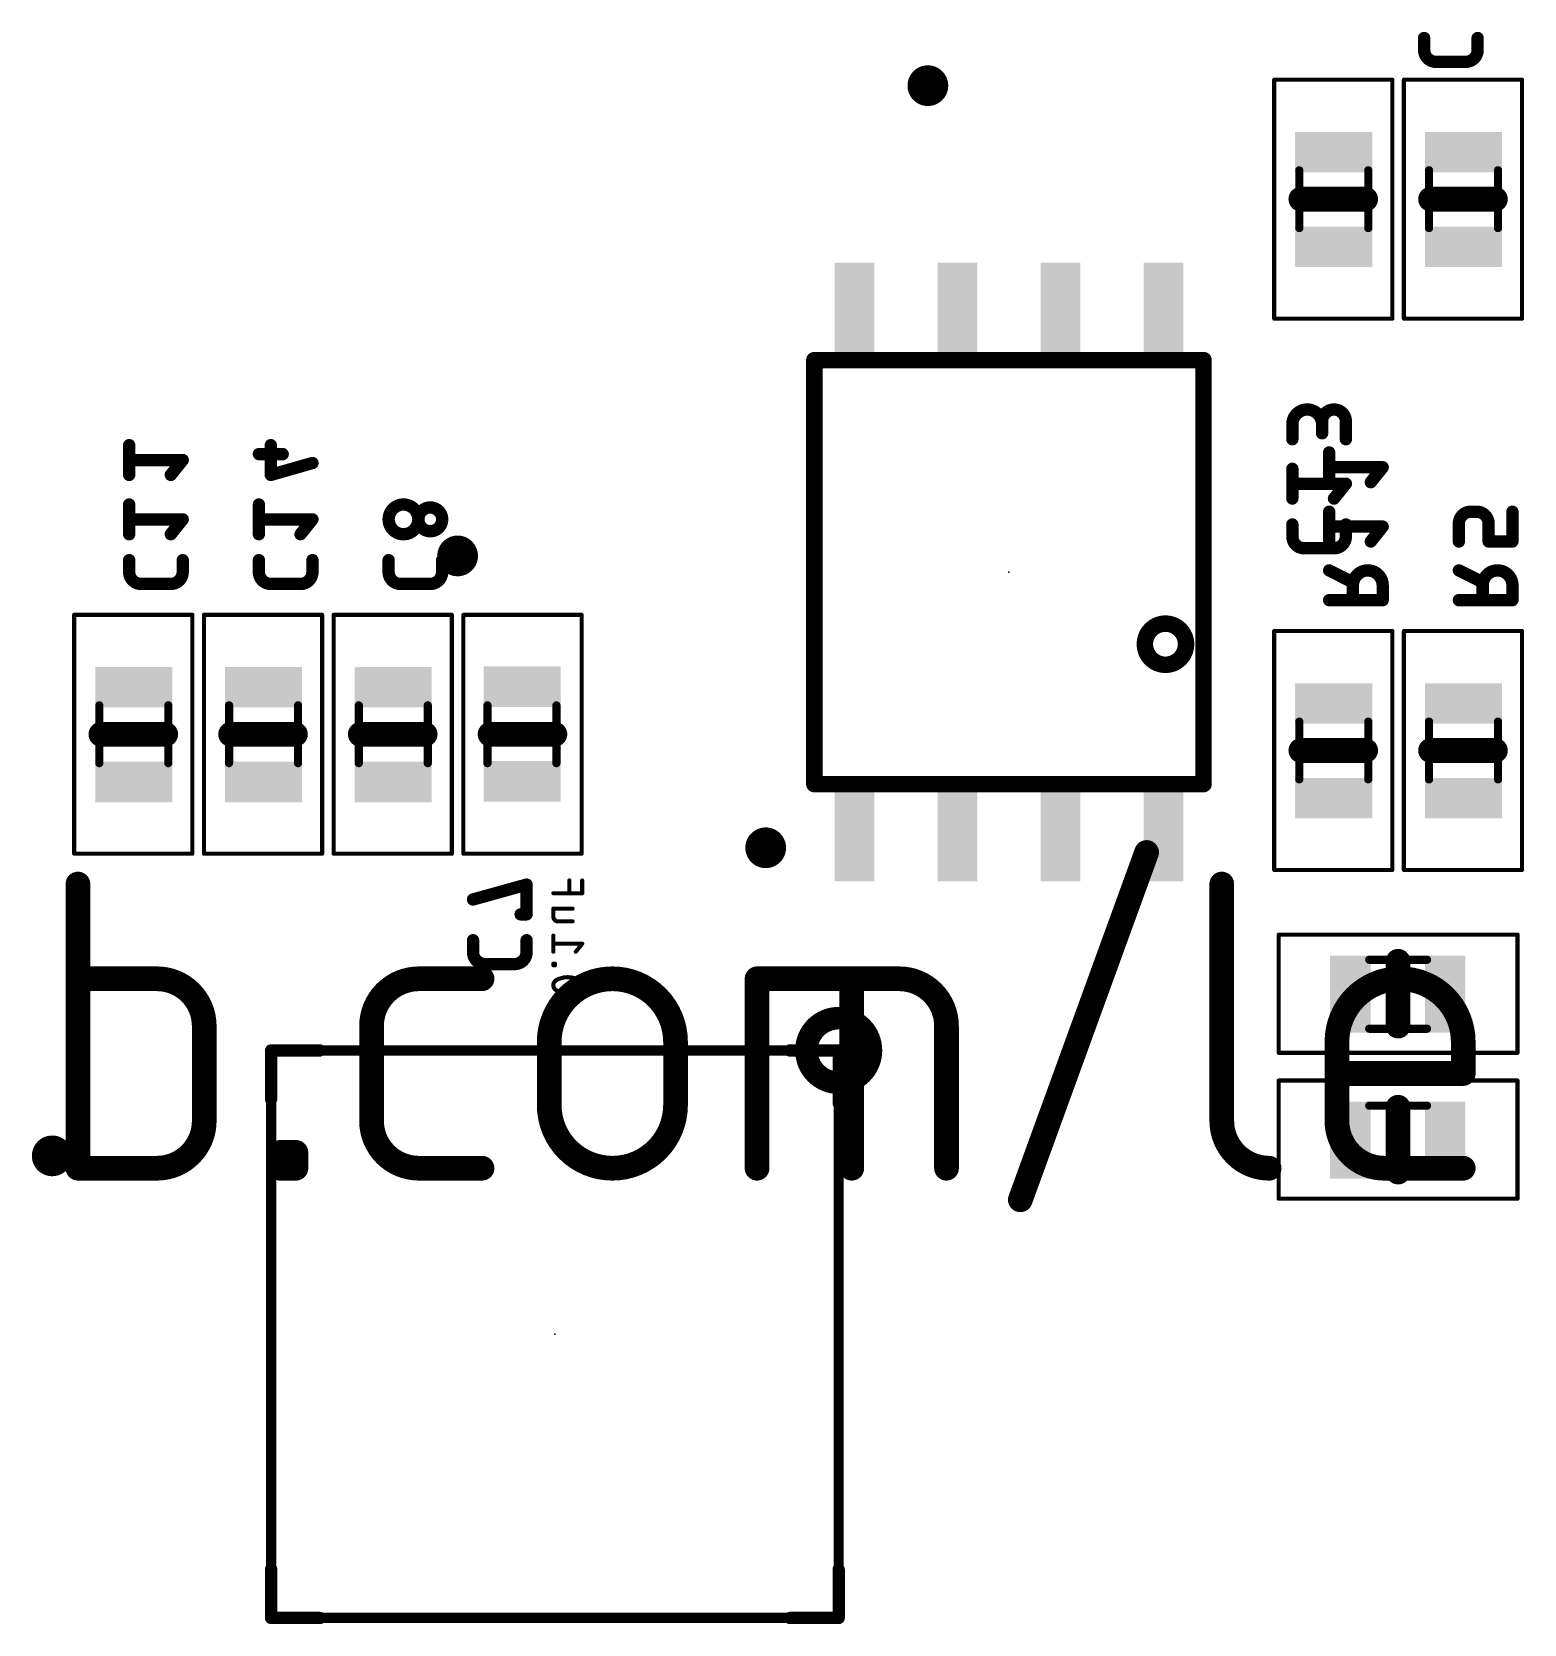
# Model space of a CAD drawing. Extents: x 0 to 305, y 0 to 96.
# Drawn here: x 21.55 to 39.95, y 59.62 to 79.26 of the extents above; entities that cross this region are included whole.
import ezdxf

# ---------------------------------------------------------------- set-up
doc = ezdxf.new("R2010")
doc.units = 0
for name, color, linetype in [('18', 110, 'CONTINUOUS'), ('21', 253, 'CONTINUOUS'), ('22', 253, 'CONTINUOUS'), ('24', 53, 'CONTINUOUS'), ('26', 253, 'CONTINUOUS'), ('28', 253, 'CONTINUOUS'), ('40', 132, 'CONTINUOUS'), ('52', 253, 'CONTINUOUS')]:
    doc.layers.add(name, color=color, linetype=linetype)

# ---------------------------------------------------------------- blocks, each defined once
blk = doc.blocks.new('RECT')
blk.add_solid([(-0.5, -0.5), (0.5, -0.5), (-0.5, 0.5), (0.5, 0.5)])
blk = doc.blocks.new('ROUNDV')
at = {"const_width": 0.5}
blk.add_lwpolyline([(0, -0.25, 1), (0, 0.25, 1), (0, -0.25)], format="xyb", dxfattribs=at)

msp = doc.modelspace()

# ---------------------------------------------------------------- linework, layer by layer
at = {"layer": '21', "const_width": 0.3048}
for points in [[(33.7401, 64.8579), (35.298, 69.1421)], [(22.1172, 68.7526), (22.1172, 65.2474)], [(36.2251, 68.7526), (36.2251, 65.8316)], [(23.0909, 67.5842), (22.1172, 67.5842)], [(26.3225, 67.5842), (27.1014, 67.5842)], [(30.4932, 65.2474), (30.4932, 67.5842)], [(30.4932, 67.5842), (32.2458, 67.5842)], [(31.6616, 65.2474), (31.6616, 67.5842)], [(23.6751, 65.8316), (23.6751, 67)], [(25.7383, 65.8316), (25.7383, 67)], [(32.83, 67), (32.83, 65.2474)], [(27.9299, 66.0263), (27.9299, 66.8053)], [(29.4878, 66.8053), (29.4878, 66.0263)], [(37.6454, 65.8316), (37.6454, 66.8053)], [(39.2032, 66.8053), (39.2032, 66.4158)], [(39.2032, 66.4158), (37.6454, 66.4158)], [(24.611, 65.2474), (24.611, 65.4421)], [(24.611, 65.4421), (24.8057, 65.4421)], [(24.8057, 65.4421), (24.8057, 65.2474)], [(22.1172, 65.2474), (23.0909, 65.2474)], [(24.8057, 65.2474), (24.611, 65.2474)], [(27.1014, 65.2474), (26.3225, 65.2474)], [(39.2032, 65.2474), (38.2296, 65.2474)]]:
    msp.add_lwpolyline(points, dxfattribs=at)
at = {"layer": '21'}
for points, const_width in [([(35.3696, 69.116, 1), (35.2264, 69.1681)], 0.1524), ([(22.1934, 68.7526, 1), (22.041, 68.7526)], 0.1524), ([(36.3013, 68.7526, 1), (36.1489, 68.7526)], 0.1524), ([(22.1172, 67.6604, 1), (22.1172, 67.508)], 0.1524), ([(23.6751, 67, 0.4142), (23.0909, 67.5842)], 0.3048), ([(23.0909, 67.6604, 1), (23.0909, 67.508)], 0.1524), ([(23.0909, 67.508, 1), (23.0909, 67.6604)], 0.1524), ([(26.3225, 67.5842, 0.4142), (25.7383, 67)], 0.3048), ([(26.3225, 67.6604, 1), (26.3225, 67.508)], 0.1524), ([(26.3225, 67.508, 1), (26.3225, 67.6604)], 0.1524), ([(27.1014, 67.508, 1), (27.1014, 67.6604)], 0.1524), ([(29.4878, 66.8053, 1), (27.9299, 66.8053)], 0.3048), ([(30.5694, 67.5842, 1), (30.417, 67.5842)], 0.1524), ([(30.4932, 67.6604, 1), (30.4932, 67.508)], 0.1524), ([(31.7378, 67.5842, 1), (31.5854, 67.5842)], 0.1524), ([(32.83, 67, 0.4142), (32.2458, 67.5842)], 0.3048), ([(32.2458, 67.6604, 1), (32.2458, 67.508)], 0.1524), ([(32.2458, 67.508, 1), (32.2458, 67.6604)], 0.1524), ([(39.2032, 66.8053, 1), (37.6454, 66.8053)], 0.3048), ([(23.7513, 67, 1), (23.5989, 67)], 0.1524), ([(23.5989, 67, 1), (23.7513, 67)], 0.1524), ([(25.8145, 67, 1), (25.6621, 67)], 0.1524), ([(25.6621, 67, 1), (25.8145, 67)], 0.1524), ([(32.9062, 67, 1), (32.7538, 67)], 0.1524), ([(32.7538, 67, 1), (32.9062, 67)], 0.1524), ([(28.0061, 66.8053, 1), (27.8537, 66.8053)], 0.1524), ([(27.8537, 66.8053, 1), (28.0061, 66.8053)], 0.1524), ([(29.564, 66.8053, 1), (29.4116, 66.8053)], 0.1524), ([(29.4116, 66.8053, 1), (29.564, 66.8053)], 0.1524), ([(37.7216, 66.8053, 1), (37.5692, 66.8053)], 0.1524), ([(37.5692, 66.8053, 1), (37.7216, 66.8053)], 0.1524), ([(39.2794, 66.8053, 1), (39.127, 66.8053)], 0.1524), ([(39.127, 66.8053, 1), (39.2794, 66.8053)], 0.1524), ([(37.6454, 66.492, 1), (37.6454, 66.3396)], 0.1524), ([(39.127, 66.4158, 1), (39.2794, 66.4158)], 0.1524), ([(39.2032, 66.3396, 1), (39.2032, 66.492)], 0.1524), ([(27.9299, 66.0263, 1), (29.4878, 66.0263)], 0.3048), ([(28.0061, 66.0263, 1), (27.8537, 66.0263)], 0.1524), ([(27.8537, 66.0263, 1), (28.0061, 66.0263)], 0.1524), ([(29.564, 66.0263, 1), (29.4116, 66.0263)], 0.1524), ([(29.4116, 66.0263, 1), (29.564, 66.0263)], 0.1524), ([(23.0909, 65.2474, 0.4142), (23.6751, 65.8316)], 0.3048), ([(23.7513, 65.8316, 1), (23.5989, 65.8316)], 0.1524), ([(23.5989, 65.8316, 1), (23.7513, 65.8316)], 0.1524), ([(25.7383, 65.8316, 0.4142), (26.3225, 65.2474)], 0.3048), ([(25.8145, 65.8316, 1), (25.6621, 65.8316)], 0.1524), ([(25.6621, 65.8316, 1), (25.8145, 65.8316)], 0.1524), ([(36.2251, 65.8316, 0.4142), (36.8093, 65.2474)], 0.3048), ([(36.3013, 65.8316, 1), (36.1489, 65.8316)], 0.1524), ([(36.1489, 65.8316, 1), (36.3013, 65.8316)], 0.1524), ([(37.6454, 65.8316, 0.4142), (38.2296, 65.2474)], 0.3048), ([(37.7216, 65.8316, 1), (37.5692, 65.8316)], 0.1524), ([(37.5692, 65.8316, 1), (37.7216, 65.8316)], 0.1524), ([(24.6872, 65.4421, 1), (24.5348, 65.4421)], 0.1524), ([(24.611, 65.5183, 1), (24.611, 65.3659)], 0.1524), ([(24.8819, 65.4421, 1), (24.7295, 65.4421)], 0.1524), ([(24.8057, 65.3659, 1), (24.8057, 65.5183)], 0.1524), ([(22.1172, 65.3236, 1), (22.1172, 65.1712)], 0.1524), ([(22.041, 65.2474, 1), (22.1934, 65.2474)], 0.1524), ([(23.0909, 65.3236, 1), (23.0909, 65.1712)], 0.1524), ([(23.0909, 65.1712, 1), (23.0909, 65.3236)], 0.1524), ([(24.611, 65.3236, 1), (24.611, 65.1712)], 0.1524), ([(24.5348, 65.2474, 1), (24.6872, 65.2474)], 0.1524), ([(24.7295, 65.2474, 1), (24.8819, 65.2474)], 0.1524), ([(24.8057, 65.1712, 1), (24.8057, 65.3236)], 0.1524), ([(26.3225, 65.3236, 1), (26.3225, 65.1712)], 0.1524), ([(26.3225, 65.1712, 1), (26.3225, 65.3236)], 0.1524), ([(27.1014, 65.1712, 1), (27.1014, 65.3236)], 0.1524), ([(30.417, 65.2474, 1), (30.5694, 65.2474)], 0.1524), ([(31.5854, 65.2474, 1), (31.7378, 65.2474)], 0.1524), ([(32.7538, 65.2474, 1), (32.9062, 65.2474)], 0.1524), ([(36.8093, 65.1712, 1), (36.8093, 65.3236)], 0.1524), ([(38.2296, 65.3236, 1), (38.2296, 65.1712)], 0.1524), ([(38.2296, 65.1712, 1), (38.2296, 65.3236)], 0.1524), ([(39.2032, 65.1712, 1), (39.2032, 65.3236)], 0.1524), ([(33.6685, 64.884, 1), (33.8117, 64.8319)], 0.1524)]:
    msp.add_lwpolyline(points, format="xyb", dxfattribs=dict(at, const_width=const_width))
at = {"layer": '22'}
for points, const_width in [([(38, 77.2), (37.2, 77.2)], 0.3048), ([(39.6, 77.2), (38.8, 77.2)], 0.3048), ([(31.2, 74.5), (31.2, 70.7)], 0.2032), ([(36, 70.7), (36, 74.5)], 0.2032), ([(23.2, 70.6), (22.4, 70.6)], 0.3048), ([(24.8, 70.6), (24, 70.6)], 0.3048), ([(26.4, 70.6), (25.6, 70.6)], 0.3048), ([(27.2, 70.6), (28, 70.6)], 0.3048), ([(38, 70.4), (37.2, 70.4)], 0.3048), ([(39.6, 70.4), (38.8, 70.4)], 0.3048), ([(38.4, 67), (38.4, 67.8)], 0.3048), ([(25.1, 66.7), (24.5, 66.7)], 0.1524), ([(24.5, 66.7), (24.5, 66.1)], 0.1524), ([(31.5, 66.7), (30.9, 66.7)], 0.1524), ([(31.5, 66.05), (31.5, 66.7)], 0.1524), ([(38.4, 65.2), (38.4, 66)], 0.3048), ([(24.5, 59.7), (24.5, 60.3)], 0.1524), ([(31.5, 60.3), (31.5, 59.7)], 0.1524), ([(25.1, 59.7), (24.5, 59.7)], 0.1524), ([(31.5, 59.7), (30.9, 59.7)], 0.1524)]:
    msp.add_lwpolyline(points, dxfattribs=dict(at, const_width=const_width))
for points, const_width in [([(37.2, 77.2762, 1), (37.2, 77.1238)], 0.1524), ([(38, 77.1238, 1), (38, 77.2762)], 0.1524), ([(38.8, 77.2762, 1), (38.8, 77.1238)], 0.1524), ([(39.6, 77.1238, 1), (39.6, 77.2762)], 0.1524), ([(31.2508, 74.5, 1), (31.1492, 74.5)], 0.1016), ([(36.0508, 74.5, 1), (35.9492, 74.5)], 0.1016), ([(35.5304, 71.457, 1), (35.5304, 71.965, 1), (35.5304, 71.457)], 0.2032), ([(22.4, 70.6762, 1), (22.4, 70.5238)], 0.1524), ([(23.2, 70.5238, 1), (23.2, 70.6762)], 0.1524), ([(24, 70.6762, 1), (24, 70.5238)], 0.1524), ([(24.8, 70.5238, 1), (24.8, 70.6762)], 0.1524), ([(25.6, 70.6762, 1), (25.6, 70.5238)], 0.1524), ([(26.4, 70.5238, 1), (26.4, 70.6762)], 0.1524), ([(27.2, 70.6762, 1), (27.2, 70.5238)], 0.1524), ([(28, 70.5238, 1), (28, 70.6762)], 0.1524), ([(31.1492, 70.7, 1), (31.2508, 70.7)], 0.1016), ([(35.9492, 70.7, 1), (36.0508, 70.7)], 0.1016), ([(37.2, 70.4762, 1), (37.2, 70.3238)], 0.1524), ([(38, 70.3238, 1), (38, 70.4762)], 0.1524), ([(38.8, 70.4762, 1), (38.8, 70.3238)], 0.1524), ([(39.6, 70.3238, 1), (39.6, 70.4762)], 0.1524), ([(38.4762, 67.8, 1), (38.3238, 67.8)], 0.1524), ([(31.5, 66.3646, 1), (31.5, 67.0354, 1), (31.5, 66.3646)], 0.1524), ([(38.3238, 67, 1), (38.4762, 67)], 0.1524), ([(24.5, 66.7381, 1), (24.5, 66.6619)], 0.0762), ([(24.5381, 66.7, 1), (24.4619, 66.7)], 0.0762), ([(25.1, 66.6619, 1), (25.1, 66.7381)], 0.0762), ([(30.9, 66.7381, 1), (30.9, 66.6619)], 0.0762), ([(31.5381, 66.7, 1), (31.4619, 66.7)], 0.0762), ([(31.5, 66.6619, 1), (31.5, 66.7381)], 0.0762), ([(24.4619, 66.1, 1), (24.5381, 66.1)], 0.0762), ([(31.4619, 66.05, 1), (31.5381, 66.05)], 0.0762), ([(38.4762, 66, 1), (38.3238, 66)], 0.1524), ([(38.3238, 65.2, 1), (38.4762, 65.2)], 0.1524), ([(24.5381, 60.3, 1), (24.4619, 60.3)], 0.0762), ([(31.5381, 60.3, 1), (31.4619, 60.3)], 0.0762), ([(24.5, 59.7381, 1), (24.5, 59.6619)], 0.0762), ([(24.4619, 59.7, 1), (24.5381, 59.7)], 0.0762), ([(25.1, 59.6619, 1), (25.1, 59.7381)], 0.0762), ([(30.9, 59.7381, 1), (30.9, 59.6619)], 0.0762), ([(31.4619, 59.7, 1), (31.5381, 59.7)], 0.0762), ([(31.5, 59.6619, 1), (31.5, 59.7381)], 0.0762)]:
    msp.add_lwpolyline(points, format="xyb", dxfattribs=dict(at, const_width=const_width))
at = {"layer": '24'}
for p in [(37.6, 77.2), (39.2, 77.2), (33.6, 72.6), (22.8, 70.6), (24.4, 70.6), (26, 70.6), (27.6, 70.6), (37.6, 70.4), (39.2, 70.4), (38.4, 67.4), (38.4, 65.6), (28, 63.2)]:
    msp.add_point(p, dxfattribs=at)
at = {"layer": '26', "const_width": 0.1524}
for points in [[(38.7204, 79.1878), (38.7204, 79.041)], [(39.3808, 79.041), (39.3808, 79.1878)], [(38.8672, 78.8942), (39.234, 78.8942)], [(37.0954, 74.2389), (37.0954, 74.4224)], [(37.4623, 74.459), (37.4623, 74.3123)], [(37.7558, 74.2389), (37.7558, 74.459)], [(22.7492, 73.7989), (22.7492, 74.1658)], [(24.496, 73.7989), (24.496, 74.1658)], [(23.4096, 73.9823), (22.7492, 73.9823)], [(23.2628, 73.7989), (23.4096, 73.9823)], [(24.6427, 74.0557), (24.3492, 74.0557)], [(37.5492, 73.7094), (37.5492, 74.0762)], [(25.0096, 73.9456), (24.496, 73.7989)], [(37.0954, 73.5074), (37.0954, 73.8743)], [(38.2096, 73.8928), (37.5492, 73.8928)], [(38.0628, 73.7094), (38.2096, 73.8928)], [(37.7558, 73.6908), (37.0954, 73.6908)], [(37.609, 73.5074), (37.7558, 73.6908)], [(22.7492, 73.0674), (22.7492, 73.4342)], [(24.3492, 73.0674), (24.3492, 73.4342)], [(23.4096, 73.2508), (22.7492, 73.2508)], [(23.2628, 73.0674), (23.4096, 73.2508)], [(25.0096, 73.2508), (24.3492, 73.2508)], [(24.8628, 73.0674), (25.0096, 73.2508)], [(37.0954, 73.1878), (37.0954, 73.041)], [(37.5492, 72.9778), (37.5492, 73.3447)], [(37.7558, 73.041), (37.7558, 73.1878)], [(39.1492, 72.9778), (39.1492, 73.198)], [(39.296, 73.3447), (39.3693, 73.3447)], [(39.5161, 73.198), (39.5161, 72.9778)], [(39.8096, 72.9778), (39.8096, 73.3447)], [(38.2096, 73.1613), (37.5492, 73.1613)], [(38.0628, 72.9778), (38.2096, 73.1613)], [(37.2422, 72.8942), (37.609, 72.8942)], [(39.5161, 72.9778), (39.8096, 72.9778)], [(22.7492, 72.7477), (22.7492, 72.601)], [(23.4096, 72.601), (23.4096, 72.7477)], [(24.3492, 72.7477), (24.3492, 72.601)], [(25.0096, 72.601), (25.0096, 72.7477)], [(25.9492, 72.7477), (25.9492, 72.601)], [(26.6096, 72.601), (26.6096, 72.7477)], [(37.5492, 72.6211), (37.8427, 72.4743)], [(39.1492, 72.6211), (39.4427, 72.4743)], [(22.896, 72.4542), (23.2628, 72.4542)], [(24.496, 72.4542), (24.8628, 72.4542)], [(26.096, 72.4542), (26.4628, 72.4542)], [(37.8427, 72.4376), (37.8427, 72.2542)], [(38.2096, 72.2542), (38.2096, 72.4376)], [(39.4427, 72.4376), (39.4427, 72.2542)], [(39.8096, 72.2542), (39.8096, 72.4376)], [(37.5492, 72.2542), (38.2096, 72.2542)], [(39.1492, 72.2542), (39.8096, 72.2542)], [(27.6508, 68.7458), (26.9904, 68.5624)], [(27.6508, 68.3789), (27.6508, 68.7458)], [(27.5774, 68.3789), (27.6508, 68.3789)], [(26.9904, 68.0593), (26.9904, 67.9125)], [(27.6508, 67.9125), (27.6508, 68.0593)], [(27.1372, 67.7658), (27.504, 67.7658)]]:
    msp.add_lwpolyline(points, dxfattribs=at)
at = {"layer": '26'}
for points, const_width in [([(38.7585, 79.1878, 1), (38.6823, 79.1878)], 0.0762), ([(39.4189, 79.1878, 1), (39.3427, 79.1878)], 0.0762), ([(38.7204, 79.041, 0.4142), (38.8672, 78.8942)], 0.1524), ([(38.7585, 79.041, 1), (38.6823, 79.041)], 0.0762), ([(38.6823, 79.041, 1), (38.7585, 79.041)], 0.0762), ([(38.8672, 78.9323, 1), (38.8672, 78.8561)], 0.0762), ([(38.8672, 78.8561, 1), (38.8672, 78.9323)], 0.0762), ([(39.234, 78.8942, 0.4142), (39.3808, 79.041)], 0.1524), ([(39.234, 78.9323, 1), (39.234, 78.8561)], 0.0762), ([(39.234, 78.8561, 1), (39.234, 78.9323)], 0.0762), ([(39.4189, 79.041, 1), (39.3427, 79.041)], 0.0762), ([(39.3427, 79.041, 1), (39.4189, 79.041)], 0.0762), ([(37.4623, 74.4224, 1), (37.0954, 74.4224)], 0.1524), ([(37.7558, 74.459, 1), (37.4623, 74.459)], 0.1524), ([(37.1335, 74.4224, 1), (37.0573, 74.4224)], 0.0762), ([(37.0573, 74.4224, 1), (37.1335, 74.4224)], 0.0762), ([(37.5004, 74.459, 1), (37.4242, 74.459)], 0.0762), ([(37.4242, 74.459, 1), (37.5004, 74.459)], 0.0762), ([(37.4242, 74.4224, 1), (37.5004, 74.4224)], 0.0762), ([(37.7939, 74.459, 1), (37.7177, 74.459)], 0.0762), ([(37.7177, 74.459, 1), (37.7939, 74.459)], 0.0762), ([(22.7873, 74.1658, 1), (22.7111, 74.1658)], 0.0762), ([(24.5341, 74.1658, 1), (24.4579, 74.1658)], 0.0762), ([(37.0573, 74.2389, 1), (37.1335, 74.2389)], 0.0762), ([(37.4242, 74.3123, 1), (37.5004, 74.3123)], 0.0762), ([(37.7177, 74.2389, 1), (37.7939, 74.2389)], 0.0762), ([(22.7492, 74.0204, 1), (22.7492, 73.9442)], 0.0762), ([(23.4394, 73.9585, 1), (23.3798, 74.0061)], 0.0762), ([(23.4096, 73.9442, 1), (23.4096, 74.0204)], 0.0762), ([(24.3492, 74.0938, 1), (24.3492, 74.0176)], 0.0762), ([(24.6427, 74.0176, 1), (24.6427, 74.0938)], 0.0762), ([(37.5873, 74.0762, 1), (37.5111, 74.0762)], 0.0762), ([(23.2331, 73.8227, 1), (23.2926, 73.7751)], 0.0762), ([(24.4855, 73.8355, 1), (24.5064, 73.7622)], 0.0762), ([(25.0201, 73.909, 1), (24.9991, 73.9823)], 0.0762), ([(37.1335, 73.8743, 1), (37.0573, 73.8743)], 0.0762), ([(37.5492, 73.9309, 1), (37.5492, 73.8547)], 0.0762), ([(38.2394, 73.869, 1), (38.1798, 73.9166)], 0.0762), ([(38.2096, 73.8547, 1), (38.2096, 73.9309)], 0.0762), ([(22.7111, 73.7989, 1), (22.7873, 73.7989)], 0.0762), ([(24.4579, 73.7989, 1), (24.5341, 73.7989)], 0.0762), ([(37.0954, 73.7289, 1), (37.0954, 73.6527)], 0.0762), ([(37.5111, 73.7094, 1), (37.5873, 73.7094)], 0.0762), ([(37.7856, 73.667, 1), (37.726, 73.7146)], 0.0762), ([(37.7558, 73.6527, 1), (37.7558, 73.7289)], 0.0762), ([(38.0331, 73.7332, 1), (38.0926, 73.6856)], 0.0762), ([(22.7873, 73.4342, 1), (22.7111, 73.4342)], 0.0762), ([(24.3873, 73.4342, 1), (24.3111, 73.4342)], 0.0762), ([(26.1326, 73.4342, 1), (26.1326, 73.0674)], 0.1524), ([(26.1326, 73.0674, 1), (26.1326, 73.4342)], 0.1524), ([(26.1326, 73.4723, 1), (26.1326, 73.3961)], 0.0762), ([(26.1326, 73.3961, 1), (26.1326, 73.4723)], 0.0762), ([(26.4628, 73.3976, 1), (26.4628, 73.104)], 0.1524), ([(26.4628, 73.104, 1), (26.4628, 73.3976)], 0.1524), ([(26.4628, 73.4357, 1), (26.4628, 73.3595)], 0.0762), ([(26.4628, 73.3595, 1), (26.4628, 73.4357)], 0.0762), ([(37.0573, 73.5074, 1), (37.1335, 73.5074)], 0.0762), ([(37.5793, 73.5312, 1), (37.6388, 73.4836)], 0.0762), ([(22.7492, 73.2889, 1), (22.7492, 73.2127)], 0.0762), ([(23.4394, 73.227, 1), (23.3798, 73.2746)], 0.0762), ([(23.4096, 73.2127, 1), (23.4096, 73.2889)], 0.0762), ([(24.3492, 73.2889, 1), (24.3492, 73.2127)], 0.0762), ([(25.0394, 73.227, 1), (24.9798, 73.2746)], 0.0762), ([(25.0096, 73.2127, 1), (25.0096, 73.2889)], 0.0762), ([(37.1335, 73.1878, 1), (37.0573, 73.1878)], 0.0762), ([(37.5873, 73.3447, 1), (37.5111, 73.3447)], 0.0762), ([(37.7939, 73.1878, 1), (37.7177, 73.1878)], 0.0762), ([(39.296, 73.3447, 0.4142), (39.1492, 73.198)], 0.1524), ([(39.1873, 73.198, 1), (39.1111, 73.198)], 0.0762), ([(39.296, 73.3828, 1), (39.296, 73.3066)], 0.0762), ([(39.296, 73.3066, 1), (39.296, 73.3828)], 0.0762), ([(39.5161, 73.198, 0.4142), (39.3693, 73.3447)], 0.1524), ([(39.3693, 73.3828, 1), (39.3693, 73.3066)], 0.0762), ([(39.3693, 73.3066, 1), (39.3693, 73.3828)], 0.0762), ([(39.5542, 73.198, 1), (39.478, 73.198)], 0.0762), ([(39.8477, 73.3447, 1), (39.7715, 73.3447)], 0.0762), ([(22.7111, 73.0674, 1), (22.7873, 73.0674)], 0.0762), ([(23.2331, 73.0912, 1), (23.2926, 73.0435)], 0.0762), ([(24.3111, 73.0674, 1), (24.3873, 73.0674)], 0.0762), ([(24.8331, 73.0912, 1), (24.8926, 73.0435)], 0.0762), ([(26.1326, 73.1055, 1), (26.1326, 73.0293)], 0.0762), ([(26.1326, 73.0293, 1), (26.1326, 73.1055)], 0.0762), ([(26.4628, 73.1421, 1), (26.4628, 73.0659)], 0.0762), ([(26.4628, 73.0659, 1), (26.4628, 73.1421)], 0.0762), ([(37.0954, 73.041, 0.4142), (37.2422, 72.8942)], 0.1524), ([(37.1335, 73.041, 1), (37.0573, 73.041)], 0.0762), ([(37.0573, 73.041, 1), (37.1335, 73.041)], 0.0762), ([(37.5492, 73.1994, 1), (37.5492, 73.1232)], 0.0762), ([(37.609, 72.8942, 0.4142), (37.7558, 73.041)], 0.1524), ([(37.7939, 73.041, 1), (37.7177, 73.041)], 0.0762), ([(37.7177, 73.041, 1), (37.7939, 73.041)], 0.0762), ([(38.2394, 73.1375, 1), (38.1798, 73.1851)], 0.0762), ([(38.2096, 73.1232, 1), (38.2096, 73.1994)], 0.0762), ([(39.1111, 73.198, 1), (39.1873, 73.198)], 0.0762), ([(39.478, 73.198, 1), (39.5542, 73.198)], 0.0762), ([(37.2422, 72.9323, 1), (37.2422, 72.8561)], 0.0762), ([(37.2422, 72.8561, 1), (37.2422, 72.9323)], 0.0762), ([(37.5111, 72.9778, 1), (37.5873, 72.9778)], 0.0762), ([(37.609, 72.9323, 1), (37.609, 72.8561)], 0.0762), ([(37.609, 72.8561, 1), (37.609, 72.9323)], 0.0762), ([(38.0331, 73.0016, 1), (38.0926, 72.954)], 0.0762), ([(39.1111, 72.9778, 1), (39.1873, 72.9778)], 0.0762), ([(39.5161, 73.0159, 1), (39.5161, 72.9397)], 0.0762), ([(39.478, 72.9778, 1), (39.5542, 72.9778)], 0.0762), ([(39.7715, 72.9778, 1), (39.8477, 72.9778)], 0.0762), ([(39.8096, 72.9397, 1), (39.8096, 73.0159)], 0.0762), ([(22.7873, 72.7477, 1), (22.7111, 72.7477)], 0.0762), ([(22.7492, 72.601, 0.4142), (22.896, 72.4542)], 0.1524), ([(22.7873, 72.601, 1), (22.7111, 72.601)], 0.0762), ([(23.2628, 72.4542, 0.4142), (23.4096, 72.601)], 0.1524), ([(23.4477, 72.7477, 1), (23.3715, 72.7477)], 0.0762), ([(23.4477, 72.601, 1), (23.3715, 72.601)], 0.0762), ([(24.3873, 72.7477, 1), (24.3111, 72.7477)], 0.0762), ([(24.3492, 72.601, 0.4142), (24.496, 72.4542)], 0.1524), ([(24.3873, 72.601, 1), (24.3111, 72.601)], 0.0762), ([(24.8628, 72.4542, 0.4142), (25.0096, 72.601)], 0.1524), ([(25.0477, 72.7477, 1), (24.9715, 72.7477)], 0.0762), ([(25.0477, 72.601, 1), (24.9715, 72.601)], 0.0762), ([(25.9873, 72.7477, 1), (25.9111, 72.7477)], 0.0762), ([(25.9492, 72.601, 0.4142), (26.096, 72.4542)], 0.1524), ([(25.9873, 72.601, 1), (25.9111, 72.601)], 0.0762), ([(26.4628, 72.4542, 0.4142), (26.6096, 72.601)], 0.1524), ([(26.6477, 72.7477, 1), (26.5715, 72.7477)], 0.0762), ([(26.6477, 72.601, 1), (26.5715, 72.601)], 0.0762), ([(37.5662, 72.6552, 1), (37.5322, 72.587)], 0.0762), ([(38.2096, 72.4376, 1), (37.8427, 72.4376)], 0.1524), ([(39.1662, 72.6552, 1), (39.1322, 72.587)], 0.0762), ([(39.8096, 72.4376, 1), (39.4427, 72.4376)], 0.1524), ([(22.7111, 72.601, 1), (22.7873, 72.601)], 0.0762), ([(22.896, 72.4923, 1), (22.896, 72.4161)], 0.0762), ([(22.896, 72.4161, 1), (22.896, 72.4923)], 0.0762), ([(23.2628, 72.4923, 1), (23.2628, 72.4161)], 0.0762), ([(23.2628, 72.4161, 1), (23.2628, 72.4923)], 0.0762), ([(23.3715, 72.601, 1), (23.4477, 72.601)], 0.0762), ([(24.3111, 72.601, 1), (24.3873, 72.601)], 0.0762), ([(24.496, 72.4923, 1), (24.496, 72.4161)], 0.0762), ([(24.496, 72.4161, 1), (24.496, 72.4923)], 0.0762), ([(24.8628, 72.4923, 1), (24.8628, 72.4161)], 0.0762), ([(24.8628, 72.4161, 1), (24.8628, 72.4923)], 0.0762), ([(24.9715, 72.601, 1), (25.0477, 72.601)], 0.0762), ([(25.9111, 72.601, 1), (25.9873, 72.601)], 0.0762), ([(26.096, 72.4923, 1), (26.096, 72.4161)], 0.0762), ([(26.096, 72.4161, 1), (26.096, 72.4923)], 0.0762), ([(26.4628, 72.4923, 1), (26.4628, 72.4161)], 0.0762), ([(26.4628, 72.4161, 1), (26.4628, 72.4923)], 0.0762), ([(26.5715, 72.601, 1), (26.6477, 72.601)], 0.0762), ([(37.8808, 72.4376, 1), (37.8046, 72.4376)], 0.0762), ([(37.8046, 72.4376, 1), (37.8808, 72.4376)], 0.0762), ([(37.8257, 72.4403, 1), (37.8597, 72.5084)], 0.0762), ([(38.2477, 72.4376, 1), (38.1715, 72.4376)], 0.0762), ([(38.1715, 72.4376, 1), (38.2477, 72.4376)], 0.0762), ([(39.4808, 72.4376, 1), (39.4046, 72.4376)], 0.0762), ([(39.4046, 72.4376, 1), (39.4808, 72.4376)], 0.0762), ([(39.4257, 72.4403, 1), (39.4597, 72.5084)], 0.0762), ([(39.8477, 72.4376, 1), (39.7715, 72.4376)], 0.0762), ([(39.7715, 72.4376, 1), (39.8477, 72.4376)], 0.0762), ([(37.5492, 72.2923, 1), (37.5492, 72.2161)], 0.0762), ([(37.8046, 72.2542, 1), (37.8808, 72.2542)], 0.0762), ([(38.1715, 72.2542, 1), (38.2477, 72.2542)], 0.0762), ([(38.2096, 72.2161, 1), (38.2096, 72.2923)], 0.0762), ([(39.1492, 72.2923, 1), (39.1492, 72.2161)], 0.0762), ([(39.4046, 72.2542, 1), (39.4808, 72.2542)], 0.0762), ([(39.7715, 72.2542, 1), (39.8477, 72.2542)], 0.0762), ([(39.8096, 72.2161, 1), (39.8096, 72.2923)], 0.0762), ([(27.6889, 68.7458, 1), (27.6127, 68.7458)], 0.0762), ([(27.661, 68.7091, 1), (27.6406, 68.7825)], 0.0762), ([(26.9802, 68.5991, 1), (27.0006, 68.5256)], 0.0762), ([(27.5774, 68.417, 1), (27.5774, 68.3408)], 0.0762), ([(27.6127, 68.3789, 1), (27.6889, 68.3789)], 0.0762), ([(27.6508, 68.3408, 1), (27.6508, 68.417)], 0.0762), ([(27.0285, 68.0593, 1), (26.9523, 68.0593)], 0.0762), ([(26.9904, 67.9125, 0.4142), (27.1372, 67.7658)], 0.1524), ([(27.0285, 67.9125, 1), (26.9523, 67.9125)], 0.0762), ([(27.504, 67.7658, 0.4142), (27.6508, 67.9125)], 0.1524), ([(27.6889, 68.0593, 1), (27.6127, 68.0593)], 0.0762), ([(27.6889, 67.9125, 1), (27.6127, 67.9125)], 0.0762), ([(26.9523, 67.9125, 1), (27.0285, 67.9125)], 0.0762), ([(27.1372, 67.8039, 1), (27.1372, 67.7277)], 0.0762), ([(27.1372, 67.7277, 1), (27.1372, 67.8039)], 0.0762), ([(27.504, 67.8039, 1), (27.504, 67.7277)], 0.0762), ([(27.504, 67.7277, 1), (27.504, 67.8039)], 0.0762), ([(27.6127, 67.9125, 1), (27.6889, 67.9125)], 0.0762)]:
    msp.add_lwpolyline(points, format="xyb", dxfattribs=dict(at, const_width=const_width))
at = {"layer": '28', "const_width": 0.0508}
for points in [[(28.1786, 68.6386), (28.1786, 68.7966)], [(28.3366, 68.6386), (28.3366, 68.7966)], [(27.981, 68.6386), (28.3366, 68.6386)], [(27.981, 68.3509), (27.981, 68.4497)], [(27.981, 68.4497), (28.2181, 68.4497)], [(28.2181, 68.2916), (28.0403, 68.2916)], [(27.981, 67.9183), (27.981, 68.1159)], [(28.3366, 68.0171), (27.981, 68.0171)], [(28.2576, 67.9183), (28.3366, 68.0171)], [(28.0008, 67.7709), (27.981, 67.7709)], [(27.981, 67.7709), (27.981, 67.7512)], [(27.981, 67.7512), (28.0008, 67.7512)], [(28.0008, 67.7512), (28.0008, 67.7709)], [(28.06, 67.426), (28.2576, 67.5841)]]:
    msp.add_lwpolyline(points, dxfattribs=at)
at = {"layer": '28'}
for points, const_width in [([(28.1913, 68.7966, 1), (28.1659, 68.7966)], 0.0254), ([(28.3493, 68.7966, 1), (28.3239, 68.7966)], 0.0254), ([(27.981, 68.6513, 1), (27.981, 68.6259)], 0.0254), ([(28.1659, 68.6386, 1), (28.1913, 68.6386)], 0.0254), ([(28.3239, 68.6386, 1), (28.3493, 68.6386)], 0.0254), ([(28.3366, 68.6259, 1), (28.3366, 68.6513)], 0.0254), ([(27.9937, 68.4497, 1), (27.9683, 68.4497)], 0.0254), ([(27.981, 68.4624, 1), (27.981, 68.437)], 0.0254), ([(27.981, 68.3509, 0.4142), (28.0403, 68.2916)], 0.0508), ([(27.9937, 68.3509, 1), (27.9683, 68.3509)], 0.0254), ([(27.9683, 68.3509, 1), (27.9937, 68.3509)], 0.0254), ([(28.2181, 68.437, 1), (28.2181, 68.4624)], 0.0254), ([(28.0403, 68.3043, 1), (28.0403, 68.2789)], 0.0254), ([(28.0403, 68.2789, 1), (28.0403, 68.3043)], 0.0254), ([(28.2181, 68.2789, 1), (28.2181, 68.3043)], 0.0254), ([(27.9937, 68.1159, 1), (27.9683, 68.1159)], 0.0254), ([(27.981, 68.0298, 1), (27.981, 68.0044)], 0.0254), ([(28.3465, 68.0091, 1), (28.3267, 68.025)], 0.0254), ([(28.3366, 68.0044, 1), (28.3366, 68.0298)], 0.0254), ([(27.9683, 67.9183, 1), (27.9937, 67.9183)], 0.0254), ([(27.981, 67.7836, 1), (27.981, 67.7582)], 0.0254), ([(27.9937, 67.7709, 1), (27.9683, 67.7709)], 0.0254), ([(27.981, 67.7639, 1), (27.981, 67.7385)], 0.0254), ([(27.9683, 67.7512, 1), (27.9937, 67.7512)], 0.0254), ([(28.0135, 67.7709, 1), (27.9881, 67.7709)], 0.0254), ([(27.9881, 67.7512, 1), (28.0135, 67.7512)], 0.0254), ([(28.0008, 67.7582, 1), (28.0008, 67.7836)], 0.0254), ([(28.0008, 67.7385, 1), (28.0008, 67.7639)], 0.0254), ([(28.2477, 67.9262, 1), (28.2675, 67.9104)], 0.0254), ([(28.0304, 67.5742, 0.3205), (27.981, 67.505)], 0.0508), ([(28.1588, 67.6038, 0.1139), (28.0304, 67.5742)], 0.0508), ([(28.0248, 67.5856, 1), (28.036, 67.5628)], 0.0254), ([(28.0345, 67.5622, 1), (28.0263, 67.5862)], 0.0254), ([(28.2872, 67.5742, 0.1139), (28.1588, 67.6038)], 0.0508), ([(28.1588, 67.6165, 1), (28.1588, 67.5911)], 0.0254), ([(28.1588, 67.5911, 1), (28.1588, 67.6165)], 0.0254), ([(28.2655, 67.5741, 1), (28.2496, 67.594)], 0.0254), ([(28.3366, 67.505, 0.3205), (28.2872, 67.5742)], 0.0508), ([(28.2913, 67.5862, 1), (28.2831, 67.5622)], 0.0254), ([(28.2816, 67.5628, 1), (28.2928, 67.5856)], 0.0254), ([(27.981, 67.505, 0.3205), (28.0304, 67.4359)], 0.0508), ([(27.9937, 67.505, 1), (27.9683, 67.505)], 0.0254), ([(27.9683, 67.505, 1), (27.9937, 67.505)], 0.0254), ([(28.0304, 67.4359, 0.1139), (28.1588, 67.4063)], 0.0508), ([(28.036, 67.4473, 1), (28.0248, 67.4245)], 0.0254), ([(28.0263, 67.4239, 1), (28.0345, 67.4479)], 0.0254), ([(28.0521, 67.4359, 1), (28.068, 67.4161)], 0.0254), ([(28.1588, 67.4063, 0.1139), (28.2872, 67.4359)], 0.0508), ([(28.1588, 67.4189, 1), (28.1588, 67.3936)], 0.0254), ([(28.1588, 67.3936, 1), (28.1588, 67.4189)], 0.0254), ([(28.2872, 67.4359, 0.3205), (28.3366, 67.505)], 0.0508), ([(28.2831, 67.4479, 1), (28.2913, 67.4239)], 0.0254), ([(28.2928, 67.4245, 1), (28.2816, 67.4473)], 0.0254), ([(28.3493, 67.505, 1), (28.3239, 67.505)], 0.0254), ([(28.3239, 67.505, 1), (28.3493, 67.505)], 0.0254)]:
    msp.add_lwpolyline(points, format="xyb", dxfattribs=dict(at, const_width=const_width))
at = {"layer": '40', "const_width": 0.0508}
for points in [[(38.329, 78.673), (36.871, 78.673)], [(36.871, 78.673), (36.871, 75.727)], [(38.329, 75.727), (38.329, 78.673)], [(39.929, 78.673), (38.471, 78.673)], [(38.471, 78.673), (38.471, 75.727)], [(39.929, 75.727), (39.929, 78.673)], [(36.871, 75.727), (38.329, 75.727)], [(38.471, 75.727), (39.929, 75.727)], [(23.529, 72.073), (22.071, 72.073)], [(22.071, 72.073), (22.071, 69.127)], [(23.529, 69.127), (23.529, 72.073)], [(25.129, 72.073), (23.671, 72.073)], [(23.671, 72.073), (23.671, 69.127)], [(25.129, 69.127), (25.129, 72.073)], [(26.729, 72.073), (25.271, 72.073)], [(25.271, 72.073), (25.271, 69.127)], [(26.729, 69.127), (26.729, 72.073)], [(26.871, 72.073), (26.871, 69.127)], [(28.329, 72.073), (26.871, 72.073)], [(28.329, 69.127), (28.329, 72.073)], [(38.329, 71.873), (36.871, 71.873)], [(36.871, 71.873), (36.871, 68.927)], [(38.329, 68.927), (38.329, 71.873)], [(39.929, 71.873), (38.471, 71.873)], [(38.471, 71.873), (38.471, 68.927)], [(39.929, 68.927), (39.929, 71.873)], [(22.071, 69.127), (23.529, 69.127)], [(23.671, 69.127), (25.129, 69.127)], [(25.271, 69.127), (26.729, 69.127)], [(26.871, 69.127), (28.329, 69.127)], [(36.871, 68.927), (38.329, 68.927)], [(38.471, 68.927), (39.929, 68.927)], [(39.873, 68.129), (36.927, 68.129)], [(36.927, 68.129), (36.927, 66.671)], [(39.873, 66.671), (39.873, 68.129)], [(36.927, 66.671), (39.873, 66.671)], [(39.873, 66.329), (36.927, 66.329)], [(36.927, 66.329), (36.927, 64.871)], [(39.873, 64.871), (39.873, 66.329)], [(36.927, 64.871), (39.873, 64.871)]]:
    msp.add_lwpolyline(points, dxfattribs=at)
at = {"layer": '40', "const_width": 0.0254}
for points in [[(36.871, 78.6857, 1), (36.871, 78.6603)], [(36.8837, 78.673, 1), (36.8583, 78.673)], [(38.3417, 78.673, 1), (38.3163, 78.673)], [(38.329, 78.6603, 1), (38.329, 78.6857)], [(38.471, 78.6857, 1), (38.471, 78.6603)], [(38.4837, 78.673, 1), (38.4583, 78.673)], [(39.9417, 78.673, 1), (39.9163, 78.673)], [(39.929, 78.6603, 1), (39.929, 78.6857)], [(36.871, 75.7397, 1), (36.871, 75.7143)], [(36.8583, 75.727, 1), (36.8837, 75.727)], [(38.3163, 75.727, 1), (38.3417, 75.727)], [(38.329, 75.7143, 1), (38.329, 75.7397)], [(38.471, 75.7397, 1), (38.471, 75.7143)], [(38.4583, 75.727, 1), (38.4837, 75.727)], [(39.9163, 75.727, 1), (39.9417, 75.727)], [(39.929, 75.7143, 1), (39.929, 75.7397)], [(22.071, 72.0857, 1), (22.071, 72.0603)], [(22.0837, 72.073, 1), (22.0583, 72.073)], [(23.5417, 72.073, 1), (23.5163, 72.073)], [(23.529, 72.0603, 1), (23.529, 72.0857)], [(23.671, 72.0857, 1), (23.671, 72.0603)], [(23.6837, 72.073, 1), (23.6583, 72.073)], [(25.1417, 72.073, 1), (25.1163, 72.073)], [(25.129, 72.0603, 1), (25.129, 72.0857)], [(25.271, 72.0857, 1), (25.271, 72.0603)], [(25.2837, 72.073, 1), (25.2583, 72.073)], [(26.7417, 72.073, 1), (26.7163, 72.073)], [(26.729, 72.0603, 1), (26.729, 72.0857)], [(26.8837, 72.073, 1), (26.8583, 72.073)], [(26.871, 72.0857, 1), (26.871, 72.0603)], [(28.3417, 72.073, 1), (28.3163, 72.073)], [(28.329, 72.0603, 1), (28.329, 72.0857)], [(36.871, 71.8857, 1), (36.871, 71.8603)], [(36.8837, 71.873, 1), (36.8583, 71.873)], [(38.3417, 71.873, 1), (38.3163, 71.873)], [(38.329, 71.8603, 1), (38.329, 71.8857)], [(38.471, 71.8857, 1), (38.471, 71.8603)], [(38.4837, 71.873, 1), (38.4583, 71.873)], [(39.9417, 71.873, 1), (39.9163, 71.873)], [(39.929, 71.8603, 1), (39.929, 71.8857)], [(22.071, 69.1397, 1), (22.071, 69.1143)], [(22.0583, 69.127, 1), (22.0837, 69.127)], [(23.5163, 69.127, 1), (23.5417, 69.127)], [(23.529, 69.1143, 1), (23.529, 69.1397)], [(23.671, 69.1397, 1), (23.671, 69.1143)], [(23.6583, 69.127, 1), (23.6837, 69.127)], [(25.1163, 69.127, 1), (25.1417, 69.127)], [(25.129, 69.1143, 1), (25.129, 69.1397)], [(25.271, 69.1397, 1), (25.271, 69.1143)], [(25.2583, 69.127, 1), (25.2837, 69.127)], [(26.7163, 69.127, 1), (26.7417, 69.127)], [(26.729, 69.1143, 1), (26.729, 69.1397)], [(26.871, 69.1397, 1), (26.871, 69.1143)], [(26.8583, 69.127, 1), (26.8837, 69.127)], [(28.3163, 69.127, 1), (28.3417, 69.127)], [(28.329, 69.1143, 1), (28.329, 69.1397)], [(36.871, 68.9397, 1), (36.871, 68.9143)], [(36.8583, 68.927, 1), (36.8837, 68.927)], [(38.3163, 68.927, 1), (38.3417, 68.927)], [(38.329, 68.9143, 1), (38.329, 68.9397)], [(38.471, 68.9397, 1), (38.471, 68.9143)], [(38.4583, 68.927, 1), (38.4837, 68.927)], [(39.9163, 68.927, 1), (39.9417, 68.927)], [(39.929, 68.9143, 1), (39.929, 68.9397)], [(36.927, 68.1417, 1), (36.927, 68.1163)], [(36.9397, 68.129, 1), (36.9143, 68.129)], [(39.8857, 68.129, 1), (39.8603, 68.129)], [(39.873, 68.1163, 1), (39.873, 68.1417)], [(36.927, 66.6837, 1), (36.927, 66.6583)], [(36.9143, 66.671, 1), (36.9397, 66.671)], [(39.8603, 66.671, 1), (39.8857, 66.671)], [(39.873, 66.6583, 1), (39.873, 66.6837)], [(36.927, 66.3417, 1), (36.927, 66.3163)], [(36.9397, 66.329, 1), (36.9143, 66.329)], [(39.8857, 66.329, 1), (39.8603, 66.329)], [(39.873, 66.3163, 1), (39.873, 66.3417)], [(36.927, 64.8837, 1), (36.927, 64.8583)], [(36.9143, 64.871, 1), (36.9397, 64.871)], [(39.8603, 64.871, 1), (39.8857, 64.871)], [(39.873, 64.8583, 1), (39.873, 64.8837)]]:
    msp.add_lwpolyline(points, format="xyb", dxfattribs=at)
at = {"layer": '52'}
for points, const_width in [([(37.181, 76.844), (37.181, 77.556)], 0.1016), ([(38.032, 76.844), (38.032, 77.556)], 0.1016), ([(38.781, 76.844), (38.781, 77.556)], 0.1016), ([(39.632, 76.844), (39.632, 77.556)], 0.1016), ([(31.2, 75.215), (31.2, 69.985)], 0.2032), ([(36, 75.215), (31.2, 75.215)], 0.2032), ([(36, 69.985), (36, 75.215)], 0.2032), ([(22.381, 70.244), (22.381, 70.956)], 0.1016), ([(23.232, 70.244), (23.232, 70.956)], 0.1016), ([(23.981, 70.244), (23.981, 70.956)], 0.1016), ([(24.832, 70.244), (24.832, 70.956)], 0.1016), ([(25.581, 70.244), (25.581, 70.956)], 0.1016), ([(26.432, 70.244), (26.432, 70.956)], 0.1016), ([(27.168, 70.956), (27.168, 70.244)], 0.1016), ([(28.019, 70.956), (28.019, 70.244)], 0.1016), ([(37.181, 70.044), (37.181, 70.756)], 0.1016), ([(38.032, 70.044), (38.032, 70.756)], 0.1016), ([(38.781, 70.044), (38.781, 70.756)], 0.1016), ([(39.632, 70.044), (39.632, 70.756)], 0.1016), ([(31.2, 69.985), (36, 69.985)], 0.2032), ([(38.044, 67.819), (38.756, 67.819)], 0.1016), ([(38.044, 66.968), (38.756, 66.968)], 0.1016), ([(31.5, 66.7), (24.5, 66.7)], 0.127), ([(24.5, 66.7), (24.5, 59.7)], 0.127), ([(31.5, 59.7), (31.5, 66.7)], 0.127), ([(38.044, 66.019), (38.756, 66.019)], 0.1016), ([(38.044, 65.168), (38.756, 65.168)], 0.1016), ([(24.5, 59.7), (31.5, 59.7)], 0.127)]:
    msp.add_lwpolyline(points, dxfattribs=dict(at, const_width=const_width))
for points, const_width in [([(37.2064, 77.556, 1), (37.1556, 77.556)], 0.0508), ([(38.0574, 77.556, 1), (38.0066, 77.556)], 0.0508), ([(38.8064, 77.556, 1), (38.7556, 77.556)], 0.0508), ([(39.6574, 77.556, 1), (39.6066, 77.556)], 0.0508), ([(37.1556, 76.844, 1), (37.2064, 76.844)], 0.0508), ([(38.0066, 76.844, 1), (38.0574, 76.844)], 0.0508), ([(38.7556, 76.844, 1), (38.8064, 76.844)], 0.0508), ([(39.6066, 76.844, 1), (39.6574, 76.844)], 0.0508), ([(31.2508, 75.215, 1), (31.1492, 75.215)], 0.1016), ([(31.2, 75.2658, 1), (31.2, 75.1642)], 0.1016), ([(36.0508, 75.215, 1), (35.9492, 75.215)], 0.1016), ([(36, 75.1642, 1), (36, 75.2658)], 0.1016), ([(22.4064, 70.956, 1), (22.3556, 70.956)], 0.0508), ([(23.2574, 70.956, 1), (23.2066, 70.956)], 0.0508), ([(24.0064, 70.956, 1), (23.9556, 70.956)], 0.0508), ([(24.8574, 70.956, 1), (24.8066, 70.956)], 0.0508), ([(25.6064, 70.956, 1), (25.5556, 70.956)], 0.0508), ([(26.4574, 70.956, 1), (26.4066, 70.956)], 0.0508), ([(27.1934, 70.956, 1), (27.1426, 70.956)], 0.0508), ([(28.0444, 70.956, 1), (27.9936, 70.956)], 0.0508), ([(37.2064, 70.756, 1), (37.1556, 70.756)], 0.0508), ([(38.0574, 70.756, 1), (38.0066, 70.756)], 0.0508), ([(38.8064, 70.756, 1), (38.7556, 70.756)], 0.0508), ([(39.6574, 70.756, 1), (39.6066, 70.756)], 0.0508), ([(22.3556, 70.244, 1), (22.4064, 70.244)], 0.0508), ([(23.2066, 70.244, 1), (23.2574, 70.244)], 0.0508), ([(23.9556, 70.244, 1), (24.0064, 70.244)], 0.0508), ([(24.8066, 70.244, 1), (24.8574, 70.244)], 0.0508), ([(25.5556, 70.244, 1), (25.6064, 70.244)], 0.0508), ([(26.4066, 70.244, 1), (26.4574, 70.244)], 0.0508), ([(27.1426, 70.244, 1), (27.1934, 70.244)], 0.0508), ([(27.9936, 70.244, 1), (28.0444, 70.244)], 0.0508), ([(31.2, 70.0358, 1), (31.2, 69.9342)], 0.1016), ([(31.1492, 69.985, 1), (31.2508, 69.985)], 0.1016), ([(35.9492, 69.985, 1), (36.0508, 69.985)], 0.1016), ([(36, 69.9342, 1), (36, 70.0358)], 0.1016), ([(37.1556, 70.044, 1), (37.2064, 70.044)], 0.0508), ([(38.0066, 70.044, 1), (38.0574, 70.044)], 0.0508), ([(38.7556, 70.044, 1), (38.8064, 70.044)], 0.0508), ([(39.6066, 70.044, 1), (39.6574, 70.044)], 0.0508), ([(38.044, 67.8444, 1), (38.044, 67.7936)], 0.0508), ([(38.756, 67.7936, 1), (38.756, 67.8444)], 0.0508), ([(31.5, 66.239, 1), (31.5, 67.161, 1), (31.5, 66.239)], 0.1524), ([(38.044, 66.9934, 1), (38.044, 66.9426)], 0.0508), ([(38.756, 66.9426, 1), (38.756, 66.9934)], 0.0508), ([(24.5, 66.7318, 1), (24.5, 66.6683)], 0.0635), ([(24.5317, 66.7, 1), (24.4683, 66.7)], 0.0635), ([(31.5317, 66.7, 1), (31.4683, 66.7)], 0.0635), ([(31.5, 66.6683, 1), (31.5, 66.7318)], 0.0635), ([(38.044, 66.0444, 1), (38.044, 65.9936)], 0.0508), ([(38.756, 65.9936, 1), (38.756, 66.0444)], 0.0508), ([(38.044, 65.1934, 1), (38.044, 65.1426)], 0.0508), ([(38.756, 65.1426, 1), (38.756, 65.1934)], 0.0508), ([(24.5, 59.7318, 1), (24.5, 59.6683)], 0.0635), ([(24.4683, 59.7, 1), (24.5317, 59.7)], 0.0635), ([(31.4683, 59.7, 1), (31.5317, 59.7)], 0.0635), ([(31.5, 59.6683, 1), (31.5, 59.7318)], 0.0635)]:
    msp.add_lwpolyline(points, format="xyb", dxfattribs=dict(at, const_width=const_width))

# ---------------------------------------------------------------- block references
at = {"layer": '18', "xscale": 0.5024, "yscale": 0.5024}
for p in [(32.6, 78.6), (32.6, 78.6), (26.8, 72.8), (26.8, 72.8), (30.6, 69.2), (30.6, 69.2), (21.8, 65.4), (21.8, 65.4)]:
    msp.add_blockref('ROUNDV', p, dxfattribs=at)
at = {"layer": '52'}
for p, xscale, yscale, rotation in [((37.6051, 77.7803), 0.5001, 0.95, 90), ((39.2051, 77.7803), 0.5001, 0.95, 90), ((37.6051, 76.6119), 0.5001, 0.95, 90), ((39.2051, 76.6119), 0.5001, 0.95, 90), ((31.695, 75.865), 0.49, 1.1, 180), ((32.965, 75.865), 0.49, 1.1, 180), ((34.235, 75.865), 0.49, 1.1, 180), ((35.505, 75.865), 0.49, 1.1, 180), ((22.8051, 71.1803), 0.5001, 0.95, 90), ((24.4051, 71.1803), 0.5001, 0.95, 90), ((26.0051, 71.1803), 0.5001, 0.95, 90), ((27.5949, 71.1882), 0.5001, 0.95, 270), ((37.6051, 70.9802), 0.5001, 0.95, 90), ((39.2051, 70.9802), 0.5001, 0.95, 90), ((22.8051, 70.0119), 0.5001, 0.95, 90), ((24.4051, 70.0119), 0.5001, 0.95, 90), ((26.0051, 70.0119), 0.5001, 0.95, 90), ((27.5949, 70.0198), 0.5001, 0.95, 270), ((37.6051, 69.8119), 0.5001, 0.95, 90), ((39.2051, 69.8119), 0.5001, 0.95, 90), ((31.695, 69.335), 0.49, 1.1, 180), ((32.965, 69.335), 0.49, 1.1, 180), ((34.235, 69.335), 0.49, 1.1, 180), ((35.505, 69.335), 0.49, 1.1, 180)]:
    msp.add_blockref('RECT', p, dxfattribs=dict(at, xscale=xscale, yscale=yscale, rotation=rotation))
at = {"layer": '52', "xscale": 0.5001, "yscale": 0.95}
for p in [(37.8118, 67.3949), (38.9803, 67.3949), (37.8118, 65.5949), (38.9803, 65.5949)]:
    msp.add_blockref('RECT', p, dxfattribs=at)

doc.saveas('drawing.dxf')
